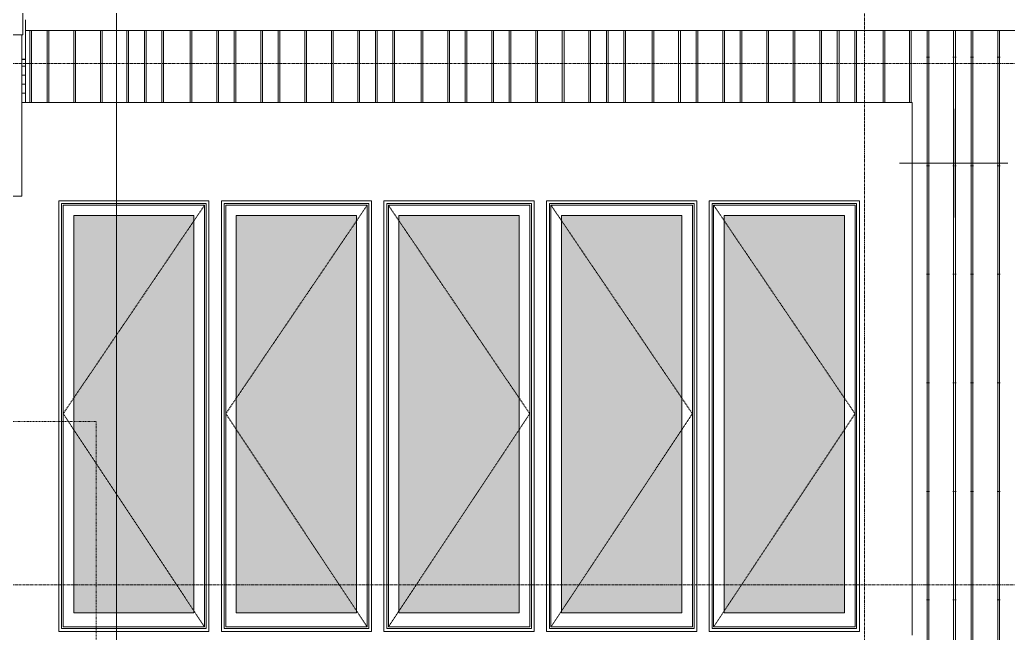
# Model space of a CAD drawing. Header units: inches. Extents: x -8991 to -6983, y -226 to 479.
# Drawn here: x -7564.4 to -7345.6, y 21.3 to 156.9 of the extents above; entities that cross this region are included whole.
import ezdxf

# ---------------------------------------------------------------- set-up
doc = ezdxf.new("R2010")
doc.units = ezdxf.units.IN
doc.header["$MEASUREMENT"] = 0
for name, pattern in [('Aligning Line 1_8_', [0.25, 0.125, -0.125]), ('Dash 1_16_', [0.125, 0.0625, -0.0625]), ('Grid Line 1_2_', [0.875, 0.5, -0.125, 0.125, -0.125])]:
    doc.linetypes.add(name, pattern=pattern)
for name, color, linetype, lineweight in [('A-FLOR-LEVL-1', 51, 'Grid Line 1_2_', 9), ('A-GLAZ', 151, 'Continuous', 18), ('A-GLAZ-1', 151, 'Continuous', 9), ('A-GLAZ-2', 151, 'Dash 1_16_', 9), ('A-ROOF', 132, 'Continuous', 18), ('A-WALL', 113, 'Continuous', 18), ('A-WALL-PATT-1', 111, 'Continuous', 9), ('G-ANNO-SYMB', 111, 'Aligning Line 1_8_', 9), ('G-ANNO-SYMB-1', 111, 'Continuous', 9), ('I-WALL', 2, 'Continuous', 18), ('M-HVAC-DUCT-CNTR', 70, 'Continuous', 9), ('S-BEAM', 12, 'Continuous', 9), ('S-GRID-1', 1, 'Grid Line 1_2_', 9)]:
    doc.layers.add(name, color=color, linetype=linetype, lineweight=lineweight)
pattern_1 = [(90, (-7567.703, -91.375), (-51.125, 3e-15), [24, 0, 0, 0]), (90, (-7562.203, -91.375), (-51.125, 3e-15), [24, 0, 0, 0]), (90, (-7561.83, -91.375), (-51.125, 3e-15), [24, 0, 0, 0]), (90, (-7558.33, -91.375), (-51.125, 3e-15), [24, 0, 0, 0]), (90, (-7557.953, -91.375), (-51.125, 3e-15), [24, 0, 0, 0]), (90, (-7552.453, -91.375), (-51.125, 3e-15), [24, 0, 0, 0]), (90, (-7552.08, -91.375), (-51.125, 3e-15), [24, 0, 0, 0]), (90, (-7540.703, -91.375), (-51.125, 3e-15), [24, 0, 0, 0]), (90, (-7540.33, -91.375), (-51.125, 3e-15), [24, 0, 0, 0]), (90, (-7536.83, -91.375), (-51.125, 3e-15), [24, 0, 0, 0]), (90, (-7536.453, -91.375), (-51.125, 3e-15), [24, 0, 0, 0]), (90, (-7532.953, -91.375), (-51.125, 3e-15), [24, 0, 0, 0]), (90, (-7532.58, -91.375), (-51.125, 3e-15), [24, 0, 0, 0]), (90, (-7526.703, -91.375), (-51.125, 3e-15), [24, 0, 0, 0]), (90, (-7526.33, -91.375), (-51.125, 3e-15), [24, 0, 0, 0]), (90, (-7520.83, -91.375), (-51.125, 3e-15), [24, 0, 0, 0]), (90, (-7520.453, -91.375), (-51.125, 3e-15), [24, 0, 0, 0]), (90, (-7516.953, -91.375), (-51.125, 3e-15), [24, 0, 0, 0]), (90, (-7546.58, -91.375), (-51.125, 3e-15), [24, 0, 0, 0]), (90, (-7546.203, -91.375), (-51.125, 3e-15), [24, 0, 0, 0])]

# ---------------------------------------------------------------- blocks, each defined once
blk = doc.blocks.new('Window-Casement-Andersen-A_Series - 2_-9 1_4_X7_-11 1_4_-2096101-Section 26')
at = {"layer": 'A-GLAZ'}
blk.add_hatch(color=256, dxfattribs=at).paths.add_polyline_path([(-8523.09, 25.8), (-8511.01, 25.8), (-8511.01, 113.63), (-8537.63, 113.63), (-8537.63, 25.8)], flags=0)
at = {"layer": 'A-GLAZ-1'}
for p, q in [((-8540.32, 116.31), (-8540.32, 22.31)), ((-8540.32, 116.31), (-8508.32, 116.31)), ((-8508.32, 22.31), (-8508.32, 116.31)), ((-8539.98, 22.67), (-8539.98, 115.95)), ((-8508.68, 115.95), (-8539.98, 115.95)), ((-8508.68, 115.95), (-8508.68, 22.67)), ((-8537.63, 113.63), (-8537.63, 25.8)), ((-8537.63, 113.63), (-8511.01, 113.63)), ((-8511.01, 25.8), (-8511.01, 113.63)), ((-8537.63, 25.8), (-8511.01, 25.8)), ((-8540.32, 22.31), (-8508.32, 22.31)), ((-8508.68, 22.67), (-8539.98, 22.67))]:
    blk.add_line(p, q, dxfattribs=at)
at = {"layer": 'A-GLAZ-2'}
for p, q in [((-8539.98, 115.95), (-8508.68, 69.83)), ((-8508.68, 69.83), (-8539.98, 22.67))]:
    blk.add_line(p, q, dxfattribs=at)
blk = doc.blocks.new('Window-Casement-Andersen-A_Series - 2_-9 1_4_X7_-11 1_4_-2096181-Section 26')
at = {"layer": 'A-GLAZ'}
blk.add_hatch(color=256, dxfattribs=at).paths.add_polyline_path([(-8583.01, 25.8), (-8583.01, 113.63), (-8609.63, 113.63), (-8609.63, 25.8), (-8597.14, 25.8)], flags=0)
at = {"layer": 'A-GLAZ-1'}
for p, q in [((-8612.32, 116.31), (-8580.32, 116.31)), ((-8612.32, 116.31), (-8612.32, 22.31)), ((-8580.32, 22.31), (-8580.32, 116.31)), ((-8580.66, 115.95), (-8611.96, 115.95)), ((-8611.96, 22.67), (-8611.96, 115.95)), ((-8580.66, 115.95), (-8580.66, 22.67)), ((-8609.63, 113.63), (-8609.63, 25.8)), ((-8609.63, 113.63), (-8583.01, 113.63)), ((-8583.01, 25.8), (-8583.01, 113.63)), ((-8609.63, 25.8), (-8583.01, 25.8)), ((-8612.32, 22.31), (-8580.32, 22.31)), ((-8580.66, 22.67), (-8611.96, 22.67))]:
    blk.add_line(p, q, dxfattribs=at)
at = {"layer": 'A-GLAZ-2'}
for p, q in [((-8580.66, 115.95), (-8611.96, 69.83)), ((-8611.96, 69.83), (-8580.66, 22.67))]:
    blk.add_line(p, q, dxfattribs=at)
blk = doc.blocks.new('Walls 4 - Walls 2-1996288-Section 26')
at = {"layer": 'A-WALL'}
for p, q in [((-8629.51, 238.5), (-8620.88, 238.5)), ((-8629.51, 153.63), (-8629.51, 238.5)), ((-8620.88, 153.63), (-8620.88, 238.5)), ((-8620.88, 153.63), (-8629.51, 153.63))]:
    blk.add_line(p, q, dxfattribs=at)
blk = doc.blocks.new('Dimension Lumber - GLULAM - 5_125 in_ x 15 in_-2000026-Section 26')
at = {"layer": 'S-BEAM'}
h = blk.add_hatch(dxfattribs=at)
h.set_pattern_fill('FP_16', color=256, style=0, pattern_type=2)
h.set_pattern_definition([(180, (-8491.569, 140.687), (2e-16, 2), [])])
h.paths.add_polyline_path([(-8621.13, 138.62), (-8620.3, 138.62), (-8620.3, 148.25), (-8621.13, 148.25), (-8621.13, 142.11)], flags=0)
blk.add_line((-8621.13, 148.25), (-8620.3, 148.25), dxfattribs=at)

msp = doc.modelspace()

# ---------------------------------------------------------------- hatches: boundary and pattern name
at = {"layer": 'A-WALL-PATT-1'}
h = msp.add_hatch(dxfattribs=at)
h.set_pattern_fill('FP_8', color=256, style=0, pattern_type=2)
h.set_pattern_definition([(90, (-7567.703, 114.3), (-51.125, 3e-15), [24, 0, 0, 0]), (90, (-7562.203, 114.3), (-51.125, 3e-15), [24, 0, 0, 0]), (90, (-7561.83, 114.3), (-51.125, 3e-15), [24, 0, 0, 0]), (90, (-7558.33, 114.3), (-51.125, 3e-15), [24, 0, 0, 0]), (90, (-7557.953, 114.3), (-51.125, 3e-15), [24, 0, 0, 0]), (90, (-7552.453, 114.3), (-51.125, 3e-15), [24, 0, 0, 0]), (90, (-7552.08, 114.3), (-51.125, 3e-15), [24, 0, 0, 0]), (90, (-7540.703, 114.3), (-51.125, 3e-15), [24, 0, 0, 0]), (90, (-7540.33, 114.3), (-51.125, 3e-15), [24, 0, 0, 0]), (90, (-7536.83, 114.3), (-51.125, 3e-15), [24, 0, 0, 0]), (90, (-7536.453, 114.3), (-51.125, 3e-15), [24, 0, 0, 0]), (90, (-7532.953, 114.3), (-51.125, 3e-15), [24, 0, 0, 0]), (90, (-7532.58, 114.3), (-51.125, 3e-15), [24, 0, 0, 0]), (90, (-7526.703, 114.3), (-51.125, 3e-15), [24, 0, 0, 0]), (90, (-7526.33, 114.3), (-51.125, 3e-15), [24, 0, 0, 0]), (90, (-7520.83, 114.3), (-51.125, 3e-15), [24, 0, 0, 0]), (90, (-7520.453, 114.3), (-51.125, 3e-15), [24, 0, 0, 0]), (90, (-7516.953, 114.3), (-51.125, 3e-15), [24, 0, 0, 0]), (90, (-7546.58, 114.3), (-51.125, 3e-15), [24, 0, 0, 0]), (90, (-7546.203, 114.3), (-51.125, 3e-15), [24, 0, 0, 0])])
h.paths.add_polyline_path([(-7572.20334, 117.9375), (-7563.95334, 117.9375), (-7563.95334, 153.625), (-7572.20334, 153.625), (-7572.20334, 118.5645)], flags=0)
h.paths.add_polyline_path([(-7564.14084, 238.5), (-7563.95334, 238.5), (-7563.95334, 265.89433), (-7572.20334, 274.14433), (-7572.20334, 238.5), (-7564.70334, 238.5)], flags=0)
h = msp.add_hatch(dxfattribs=at)
h.set_pattern_fill('FP_6', color=256, style=0, pattern_type=2)
h.set_pattern_definition(pattern_1)
h.paths.add_polyline_path([(-7356.61908, 4.25), (-7356.33786, 5.72638), (-7356.49834, 4.25), (-7355.93535, 4.25), (-7355.14009, 6.3707), (-7355.94605, 7.3782), (-7354.33412, 8.7886), (-7353.32665, 7.9826), (-7354.47514, 4.25), (-7348.14084, 4.25), (-7348.14084, 154.55334), (-7563.12584, 154.55334), (-7563.12584, 138.625), (-7366.82834, 138.625), (-7366.82834, 5.125), (-7375.14084, 5.125), (-7375.14084, 4.25), (-7358.71063, 4.25)], flags=0)
h = msp.add_hatch(dxfattribs=at)
h.set_pattern_fill('FP_6', color=256, style=0, pattern_type=2)
h.set_pattern_definition(pattern_1)
h.paths.add_polyline_path([(-7347.54402, 4.25), (-7339.89084, 4.25), (-7339.89084, 154.55334), (-7348.14084, 154.55334), (-7348.14084, 4.25), (-7347.65759, 4.25), (-7347.80852, 5.63862)], flags=0)

# ---------------------------------------------------------------- linework, layer by layer
at = {"layer": 'A-FLOR-LEVL-1'}
for p, q in [((-7232.41868, 147.25), (-7921.53943, 147.25)), ((-7232.41868, 32), (-7921.53943, 32))]:
    msp.add_line(p, q, dxfattribs=at)
at = {"layer": 'A-ROOF'}
msp.add_line((-7563.95334, 148.17351), (-7563.12584, 148.17351), dxfattribs=at)
at = {"layer": 'A-WALL'}
for p, q in [((-7366.82834, 138.625), (-7563.95334, 138.625)), ((-7366.82834, 20.875), (-7366.82834, 138.625)), ((-7555.76584, 21.6875), (-7555.76584, 116.9375)), ((-7555.76584, 116.9375), (-7522.51584, 116.9375)), ((-7522.51584, 116.9375), (-7522.51584, 21.6875)), ((-7519.76584, 21.6875), (-7519.76584, 116.9375)), ((-7519.76584, 116.9375), (-7486.51584, 116.9375)), ((-7486.51584, 116.9375), (-7486.51584, 21.6875)), ((-7483.76584, 21.6875), (-7483.76584, 116.9375)), ((-7483.76584, 116.9375), (-7450.51584, 116.9375)), ((-7450.51584, 116.9375), (-7450.51584, 21.6875)), ((-7447.76584, 21.6875), (-7447.76584, 116.9375)), ((-7447.76584, 116.9375), (-7414.51584, 116.9375)), ((-7414.51584, 116.9375), (-7414.51584, 21.6875)), ((-7411.76584, 21.6875), (-7411.76584, 116.9375)), ((-7411.76584, 116.9375), (-7378.51584, 116.9375)), ((-7378.51584, 116.9375), (-7378.51584, 21.6875)), ((-7522.51584, 21.6875), (-7555.76584, 21.6875)), ((-7486.51584, 21.6875), (-7519.76584, 21.6875)), ((-7450.51584, 21.6875), (-7483.76584, 21.6875)), ((-7414.51584, 21.6875), (-7447.76584, 21.6875)), ((-7378.51584, 21.6875), (-7411.76584, 21.6875))]:
    msp.add_line(p, q, dxfattribs=at)
at = {"layer": 'G-ANNO-SYMB'}
for p, q in [((-7862.74692, 68.08485), (-7547.45399, 68.08485)), ((-7547.45399, 68.08485), (-7547.45399, -196.89908))]:
    msp.add_line(p, q, dxfattribs=at)
at = {"layer": 'G-ANNO-SYMB-1'}
msp.add_line((-7542.98844, 405.76985), (-7542.98844, -196.89908), dxfattribs=at)
at = {"layer": 'I-WALL'}
for p, q in [((-7563.12584, 156.94397), (-7563.12584, 138.625)), ((-7563.95334, 153.625), (-7563.95334, 117.9375)), ((-7339.89084, 154.55334), (-7563.12584, 154.55334)), ((-7812.64084, 117.9375), (-7563.95334, 117.9375))]:
    msp.add_line(p, q, dxfattribs=at)
at = {"layer": 'M-HVAC-DUCT-CNTR'}
for p, q in [((-7357.66234, 113.23789), (-7357.66234, 137.23789)), ((-7369.66234, 125.23789), (-7345.66234, 125.23789))]:
    msp.add_line(p, q, dxfattribs=at)
at = {"layer": 'S-GRID-1'}
msp.add_line((-7377.39084, -194), (-7377.39084, 454.14485), dxfattribs=at)

# ---------------------------------------------------------------- block references
at = {"layer": 'A-GLAZ'}
for name, p in [('Window-Casement-Andersen-A_Series - 2_-9 1_4_X7_-11 1_4_-2096181-Section 26', (1057.17854, 0)), ('Window-Casement-Andersen-A_Series - 2_-9 1_4_X7_-11 1_4_-2096181-Section 26', (1093.17854, 0)), ('Window-Casement-Andersen-A_Series - 2_-9 1_4_X7_-11 1_4_-2096101-Section 26', (1057.17854, 0)), ('Window-Casement-Andersen-A_Series - 2_-9 1_4_X7_-11 1_4_-2096101-Section 26', (1093.17854, 0)), ('Window-Casement-Andersen-A_Series - 2_-9 1_4_X7_-11 1_4_-2096101-Section 26', (1129.17854, 0))]:
    msp.add_blockref(name, p, dxfattribs=at)
at = {"layer": 'A-WALL'}
msp.add_blockref('Walls 4 - Walls 2-1996288-Section 26', (1057.17854, 0), dxfattribs=at)
at = {"layer": 'S-BEAM'}
msp.add_blockref('Dimension Lumber - GLULAM - 5_125 in_ x 15 in_-2000026-Section 26', (1057.17854, 0), dxfattribs=at)

doc.saveas('drawing.dxf')
